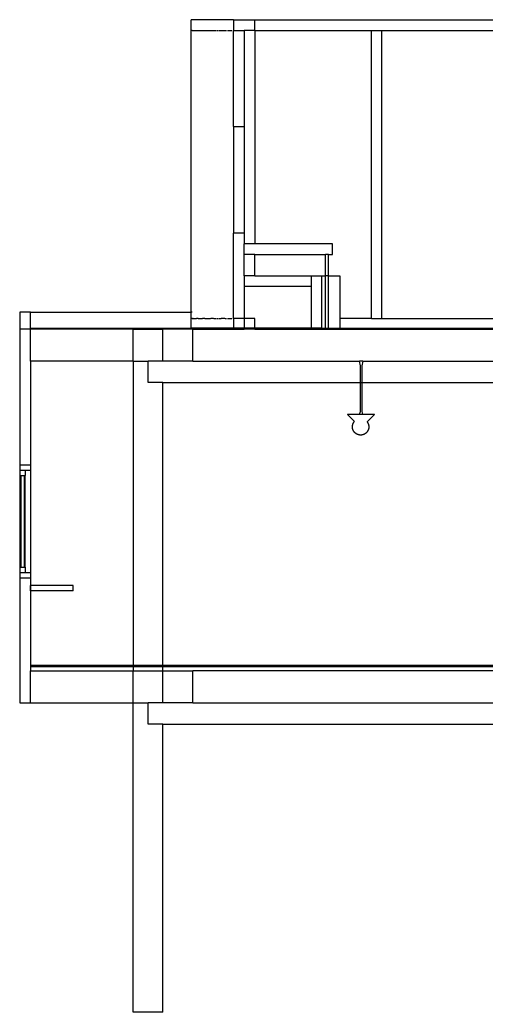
# Model space of a CAD drawing. Header units: centimetres. Extents: x 31 to 52.6, y 17.9 to 27.5.
# Drawn here: x 31.01 to 35.38, y 18.21 to 27.51 of the extents above; entities that cross this region are included whole.
import ezdxf

# ---------------------------------------------------------------- set-up
doc = ezdxf.new("R2010")
doc.units = ezdxf.units.CM
doc.layers.add('SectionCutEdges', color=7, linetype='Continuous')

msp = doc.modelspace()

# ---------------------------------------------------------------- linework, layer by layer
for p, q in [((32.6174, 27.5087), (32.6175, 27.5087)), ((32.6174, 27.4087), (32.6174, 27.5087)), ((32.6175, 27.4087), (32.6175, 27.5087)), ((32.6175, 27.5087), (32.6176, 27.5087)), ((32.6176, 27.4087), (32.6176, 27.5087)), ((33.0121, 27.5087), (32.6176, 27.5087)), ((33.2121, 27.5087), (36.8721, 27.5087)), ((32.6175, 27.4087), (32.6174, 27.4087)), ((32.6174, 24.7687), (32.6174, 27.4087)), ((32.6175, 27.4087), (32.6176, 27.4087)), ((32.6196, 27.4087), (32.6176, 27.4087)), ((32.6237, 27.4087), (32.6199, 27.4087)), ((32.626, 27.4087), (32.624, 27.4087)), ((32.6262, 27.4087), (32.6308, 27.4087)), ((32.631, 27.4087), (32.6335, 27.4087)), ((32.6336, 27.4087), (32.6363, 27.4087)), ((32.6366, 27.4087), (32.6397, 27.4087)), ((32.6407, 27.4087), (32.6431, 27.4087)), ((32.6443, 27.4087), (32.6468, 27.4087)), ((32.6481, 27.4087), (32.6507, 27.4087)), ((32.6521, 27.4087), (32.6549, 27.4087)), ((32.6563, 27.4087), (32.6594, 27.4087)), ((32.6608, 27.4087), (32.6653, 27.4087)), ((32.6658, 27.4087), (32.6705, 27.4087)), ((32.6705, 27.4087), (32.6754, 27.4087)), ((32.6759, 27.4087), (32.6805, 27.4087)), ((32.6816, 27.4087), (32.6869, 27.4087)), ((32.6888, 27.4087), (32.6928, 27.4087)), ((32.6949, 27.4087), (32.699, 27.4087)), ((32.7012, 27.4087), (32.7055, 27.4087)), ((32.7077, 27.4087), (32.7123, 27.4087)), ((32.7145, 27.4087), (32.7211, 27.4087)), ((32.7221, 27.4087), (32.7286, 27.4087)), ((32.7289, 27.4087), (32.7359, 27.4087)), ((32.7364, 27.4087), (32.7431, 27.4087)), ((32.7444, 27.4087), (32.7519, 27.4087)), ((32.7545, 27.4087), (32.7601, 27.4087)), ((32.763, 27.4087), (32.7686, 27.4087)), ((32.7716, 27.4087), (32.7773, 27.4087)), ((32.7804, 27.4087), (32.7864, 27.4087)), ((32.7894, 27.4087), (32.7981, 27.4087)), ((32.7996, 27.4087), (32.8079, 27.4087)), ((32.8085, 27.4087), (32.8176, 27.4087)), ((32.818, 27.4087), (32.8269, 27.4087)), ((32.8284, 27.4087), (32.8381, 27.4087)), ((32.8414, 27.4087), (32.8485, 27.4087)), ((32.8522, 27.4087), (32.8592, 27.4087)), ((32.8631, 27.4087), (32.8703, 27.4087)), ((32.8741, 27.4087), (32.8816, 27.4087)), ((32.8854, 27.4087), (32.8961, 27.4087)), ((32.8982, 27.4087), (32.9082, 27.4087)), ((32.9092, 27.4087), (32.9205, 27.4087)), ((32.9207, 27.4087), (32.9319, 27.4087)), ((32.9334, 27.4087), (32.9454, 27.4087)), ((32.9492, 27.4087), (32.958, 27.4087)), ((32.9624, 27.4087), (32.9709, 27.4087)), ((32.9755, 27.4087), (32.9842, 27.4087)), ((32.9888, 27.4087), (32.9978, 27.4087)), ((33.005, 27.4087), (33.0121, 27.4087)), ((33.2121, 27.4087), (34.3062, 27.4087)), ((33.2121, 27.4087), (33.2121, 25.4087)), ((34.3062, 24.7087), (34.3062, 27.4087)), ((34.3062, 27.4087), (34.3978, 27.4087)), ((34.3978, 27.4087), (34.3978, 24.7087)), ((34.3978, 27.4087), (36.8721, 27.4087)), ((33.0121, 26.5087), (33.1121, 26.5087)), ((33.1121, 25.5087), (33.0121, 25.5087)), ((33.2121, 25.4087), (33.1121, 25.4087)), ((33.9386, 25.4087), (33.2121, 25.4087)), ((33.9386, 25.3087), (33.9386, 25.4087)), ((33.2121, 25.3087), (33.1121, 25.3087)), ((33.2121, 25.1087), (33.2121, 25.3087)), ((33.2121, 25.3087), (33.8736, 25.3087)), ((33.8736, 25.1087), (33.8736, 25.3087)), ((33.9036, 25.3087), (33.8736, 25.3087)), ((33.9036, 25.1087), (33.9036, 25.3087)), ((33.9036, 25.3087), (33.9386, 25.3087)), ((33.2121, 25.1087), (33.1121, 25.1087)), ((33.2121, 25.1087), (33.7386, 25.1087)), ((33.8386, 25.1087), (33.8736, 25.1087)), ((33.8736, 24.6187), (33.8736, 25.1087)), ((33.8739, 25.1087), (33.8736, 25.1087)), ((33.877, 25.1087), (33.8743, 25.1087)), ((33.8791, 25.1087), (33.878, 25.1087)), ((33.8829, 25.1087), (33.8803, 25.1087)), ((33.8857, 25.1087), (33.8843, 25.1087)), ((33.8886, 25.1087), (33.8872, 25.1087)), ((33.8916, 25.1087), (33.8901, 25.1087)), ((33.8944, 25.1087), (33.893, 25.1087)), ((33.897, 25.1087), (33.8957, 25.1087)), ((33.9002, 25.1087), (33.8981, 25.1087)), ((33.903, 25.1087), (33.9011, 25.1087)), ((33.9036, 25.1087), (33.9033, 25.1087)), ((33.9036, 24.6187), (33.9036, 25.1087)), ((33.9036, 25.1087), (34.0077, 25.1087)), ((34.0077, 25.1087), (34.0077, 24.7087)), ((31.1121, 24.7687), (32.6174, 24.7687)), ((32.6174, 24.7687), (32.6196, 24.7687)), ((32.6174, 24.7087), (32.6174, 24.7687)), ((32.6223, 24.7687), (32.6208, 24.7687)), ((32.626, 24.7687), (32.624, 24.7687)), ((32.6174, 24.7087), (32.6175, 24.7087)), ((32.6174, 24.6187), (32.6174, 24.7087)), ((32.6175, 24.6187), (32.6175, 24.7087)), ((32.6175, 24.7087), (32.6176, 24.7087)), ((32.6176, 24.6187), (32.6176, 24.7087)), ((32.6196, 24.7087), (32.6176, 24.7087)), ((32.6237, 24.7087), (32.6199, 24.7087)), ((32.626, 24.7087), (32.624, 24.7087)), ((32.6262, 24.7087), (32.6308, 24.7087)), ((32.6335, 24.7087), (32.631, 24.7087)), ((32.6363, 24.7087), (32.6336, 24.7087)), ((32.6366, 24.7087), (32.6397, 24.7087)), ((32.6407, 24.7087), (32.6431, 24.7087)), ((32.6443, 24.7087), (32.6468, 24.7087)), ((32.6481, 24.7087), (32.6507, 24.7087)), ((32.6521, 24.7087), (32.6549, 24.7087)), ((32.6563, 24.7087), (32.6594, 24.7087)), ((32.6608, 24.7087), (32.6653, 24.7087)), ((32.6705, 24.7087), (32.6658, 24.7087)), ((32.6754, 24.7087), (32.6705, 24.7087)), ((32.6805, 24.7087), (32.6759, 24.7087)), ((32.6816, 24.7087), (32.6869, 24.7087)), ((32.6888, 24.7087), (32.6928, 24.7087)), ((32.6949, 24.7087), (32.699, 24.7087)), ((32.7012, 24.7087), (32.7055, 24.7087)), ((32.7077, 24.7087), (32.7123, 24.7087)), ((32.7145, 24.7087), (32.7211, 24.7087)), ((32.7286, 24.7087), (32.7221, 24.7087)), ((32.7359, 24.7087), (32.7289, 24.7087)), ((32.7431, 24.7087), (32.7364, 24.7087)), ((32.7444, 24.7087), (32.7519, 24.7087)), ((32.7545, 24.7087), (32.7601, 24.7087)), ((32.763, 24.7087), (32.7686, 24.7087)), ((32.7716, 24.7087), (32.7773, 24.7087)), ((32.7804, 24.7087), (32.7864, 24.7087)), ((32.7894, 24.7087), (32.7981, 24.7087)), ((32.8079, 24.7087), (32.7996, 24.7087)), ((32.8176, 24.7087), (32.8085, 24.7087)), ((32.8269, 24.7087), (32.818, 24.7087)), ((32.8284, 24.7087), (32.8381, 24.7087)), ((32.8414, 24.7087), (32.8485, 24.7087)), ((32.8522, 24.7087), (32.8592, 24.7087)), ((32.8631, 24.7087), (32.8703, 24.7087)), ((32.8741, 24.7087), (32.8816, 24.7087)), ((32.8854, 24.7087), (32.8961, 24.7087)), ((32.9082, 24.7087), (32.8982, 24.7087)), ((32.9205, 24.7087), (32.9092, 24.7087)), ((32.9319, 24.7087), (32.9207, 24.7087)), ((32.9334, 24.7087), (32.9454, 24.7087)), ((32.9492, 24.7087), (32.958, 24.7087)), ((32.9624, 24.7087), (32.9709, 24.7087)), ((32.9755, 24.7087), (32.9842, 24.7087)), ((32.9888, 24.7087), (32.9978, 24.7087)), ((33.0121, 24.7087), (33.005, 24.7087)), ((34.0077, 24.7087), (34.0077, 24.6187)), ((34.3062, 24.7087), (34.0077, 24.7087)), ((34.3062, 24.7087), (34.3978, 24.7087)), ((34.3978, 24.7087), (35.7621, 24.7087)), ((31.1121, 24.6087), (31.0121, 24.6087)), ((32.0721, 24.3087), (32.0721, 24.6087)), ((32.3521, 24.3087), (32.3521, 24.6087)), ((32.6174, 24.6087), (32.6174, 24.6187)), ((32.6175, 24.6087), (32.6175, 24.6187)), ((32.6176, 24.6087), (32.6176, 24.6187)), ((32.6321, 24.3087), (32.6321, 24.6087)), ((34.0077, 24.6187), (34.0077, 24.6087)), ((32.0721, 24.3087), (32.0721, 21.4587)), ((32.2121, 24.1087), (32.2121, 24.3087)), ((34.2007, 24.2657), (34.1913, 24.3087)), ((34.2227, 24.3087), (34.2133, 24.2657)), ((34.2007, 24.1087), (34.2007, 24.2657)), ((34.2133, 24.2657), (34.2133, 24.1087)), ((32.3521, 24.1087), (32.2121, 24.1087)), ((32.3521, 21.4587), (32.3521, 24.1087)), ((32.3521, 24.1087), (34.2007, 24.1087)), ((34.2007, 23.8378), (34.2007, 24.1087)), ((34.2007, 24.1087), (34.2015, 24.1087)), ((34.2016, 24.1087), (34.2043, 24.1087)), ((34.2046, 24.1087), (34.207, 24.1087)), ((34.2073, 24.1087), (34.21, 24.1087)), ((34.2103, 24.1087), (34.213, 24.1087)), ((34.2131, 24.1087), (34.2133, 24.1087)), ((34.2133, 24.1087), (34.2133, 23.8378)), ((34.2133, 24.1087), (36.8721, 24.1087)), ((34.085, 23.8123), (34.1935, 23.8123)), ((34.1935, 23.8123), (34.2007, 23.8378)), ((34.1935, 23.8123), (34.2205, 23.8123)), ((34.2133, 23.8378), (34.2205, 23.8123)), ((34.2205, 23.8123), (34.329, 23.8123)), ((31.1121, 23.2887), (31.1121, 22.3287)), ((31.0121, 23.2387), (31.0121, 22.3787)), ((31.0621, 22.3787), (31.0621, 23.2387)), ((32.0721, 21.4587), (32.0721, 21.4487)), ((32.0721, 21.4487), (32.0721, 21.4087)), ((32.0724, 21.1087), (32.0724, 21.4087)), ((32.3518, 21.1087), (32.3518, 21.4087)), ((32.3521, 21.4487), (32.3521, 21.4587)), ((32.3521, 21.4087), (32.3521, 21.4487)), ((32.6321, 21.1087), (32.6321, 21.4087)), ((32.0724, 18.2087), (32.0724, 21.1087)), ((32.2121, 20.9087), (32.2121, 21.1087)), ((32.3518, 20.9087), (32.2121, 20.9087)), ((32.3518, 18.2087), (32.3518, 20.9087)), ((32.3518, 20.9087), (35.6121, 20.9087)), ((32.3518, 18.2087), (32.0724, 18.2087))]:
    msp.add_line(p, q)
msp.add_lwpolyline([(31.0121, 24.7687), (31.0121, 21.1087)])
at = {"layer": 'SectionCutEdges'}
for p, q in [((33.0121, 27.5087), (33.0121, 27.4087)), ((33.0121, 27.5087), (33.2121, 27.5087)), ((33.2121, 27.4087), (33.2121, 27.5087)), ((33.0121, 27.4087), (33.1121, 27.4087)), ((33.0121, 26.5087), (33.0121, 27.4087)), ((33.2121, 27.4087), (33.1121, 27.4087)), ((33.1121, 27.4087), (33.1121, 26.5087)), ((33.0121, 26.5087), (33.0121, 25.5087)), ((33.1121, 26.5087), (33.1121, 25.5087)), ((33.0121, 24.7087), (33.0121, 25.5087)), ((33.1121, 25.5087), (33.1121, 25.4087)), ((33.1121, 25.3087), (33.1121, 25.4087)), ((33.1121, 25.1087), (33.1121, 25.3087)), ((33.1121, 25.1087), (33.1121, 25.0087)), ((33.7386, 25.1087), (33.7386, 25.0087)), ((33.7386, 25.1087), (33.8386, 25.1087)), ((33.8386, 24.6187), (33.8386, 25.1087)), ((33.7386, 25.0087), (33.1121, 25.0087)), ((33.1121, 25.0087), (33.1121, 24.7087)), ((33.7386, 25.0087), (33.7386, 24.6187)), ((31.1121, 24.7687), (31.0121, 24.7687)), ((31.0121, 24.7687), (31.0121, 23.3387)), ((31.1121, 24.6187), (31.1121, 24.7687)), ((33.1121, 24.7087), (33.0121, 24.7087)), ((33.0121, 24.7087), (33.0121, 24.6187)), ((33.2121, 24.7087), (33.1121, 24.7087)), ((33.1121, 24.7087), (33.1121, 24.6187)), ((33.2121, 24.6187), (33.2121, 24.7087)), ((31.1121, 24.6087), (31.1121, 24.6187)), ((31.1121, 24.6187), (32.6174, 24.6187)), ((31.1121, 24.3087), (31.1121, 24.6087)), ((32.0721, 24.6087), (31.1121, 24.6087)), ((32.0721, 24.6087), (32.3521, 24.6087)), ((32.6174, 24.6087), (32.3521, 24.6087)), ((32.6174, 24.6187), (32.6175, 24.6187)), ((32.6175, 24.6087), (32.6174, 24.6087)), ((32.6175, 24.6187), (32.6176, 24.6187)), ((32.6176, 24.6087), (32.6175, 24.6087)), ((32.6176, 24.6187), (32.6194, 24.6187)), ((32.6321, 24.6087), (32.6176, 24.6087)), ((32.6204, 24.6187), (32.6194, 24.6187)), ((32.6204, 24.6187), (32.6231, 24.6187)), ((32.6266, 24.6187), (32.6231, 24.6187)), ((32.6266, 24.6187), (32.6287, 24.6187)), ((33.0121, 24.6187), (32.6287, 24.6187)), ((32.6321, 24.6087), (33.0121, 24.6087)), ((33.0121, 24.6187), (33.0121, 24.6087)), ((33.1121, 24.6187), (33.0121, 24.6187)), ((33.0121, 24.6087), (33.1121, 24.6087)), ((33.1121, 24.6187), (33.1121, 24.6087)), ((33.2121, 24.6187), (33.1121, 24.6187)), ((33.2121, 24.6087), (33.1121, 24.6087)), ((33.2121, 24.6087), (33.2121, 24.6187)), ((33.7386, 24.6187), (33.2121, 24.6187)), ((33.2121, 24.6087), (33.7386, 24.6087)), ((33.7386, 24.6187), (33.7386, 24.6087)), ((33.8386, 24.6187), (33.7386, 24.6187)), ((33.7386, 24.6087), (33.8386, 24.6087)), ((33.8386, 24.6087), (33.8386, 24.6187)), ((33.8386, 24.6187), (33.8736, 24.6187)), ((33.8386, 24.6087), (34.0077, 24.6087)), ((33.8736, 24.6187), (33.9036, 24.6187)), ((33.9036, 24.6187), (34.0077, 24.6187)), ((34.0077, 24.6187), (35.7621, 24.6187)), ((34.0077, 24.6087), (35.7621, 24.6087)), ((31.1121, 24.3087), (31.1121, 23.3387)), ((32.0721, 24.3087), (31.1121, 24.3087)), ((32.0721, 24.3087), (32.0727, 24.3087)), ((32.0727, 24.3087), (32.2121, 24.3087)), ((32.3521, 24.3087), (32.2121, 24.3087)), ((32.6321, 24.3087), (32.3521, 24.3087)), ((32.6321, 24.3087), (34.1913, 24.3087)), ((34.2227, 24.3087), (34.1913, 24.3087)), ((34.2227, 24.3087), (36.8721, 24.3087)), ((34.0814, 23.8087), (34.085, 23.8123)), ((34.1455, 23.7446), (34.0814, 23.8087)), ((34.3326, 23.8087), (34.2644, 23.7405)), ((34.329, 23.8123), (34.3326, 23.8087)), ((34.1293, 23.7147), (34.1298, 23.7164)), ((34.1298, 23.7164), (34.1304, 23.7181)), ((34.1304, 23.7181), (34.131, 23.7198)), ((34.131, 23.7198), (34.1316, 23.7215)), ((34.1316, 23.7215), (34.1322, 23.7232)), ((34.1322, 23.7232), (34.133, 23.7249)), ((34.133, 23.7249), (34.1337, 23.7265)), ((34.1337, 23.7265), (34.1345, 23.7281)), ((34.1345, 23.7281), (34.1353, 23.7297)), ((34.1353, 23.7297), (34.1362, 23.7313)), ((34.1362, 23.7313), (34.1371, 23.7329)), ((34.1371, 23.7329), (34.138, 23.7344)), ((34.138, 23.7344), (34.139, 23.736)), ((34.139, 23.736), (34.14, 23.7375)), ((34.14, 23.7375), (34.141, 23.7389)), ((34.141, 23.7389), (34.1421, 23.7404)), ((34.1421, 23.7404), (34.1432, 23.7418)), ((34.1432, 23.7418), (34.1443, 23.7432)), ((34.1443, 23.7432), (34.1455, 23.7446)), ((34.2644, 23.7405), (34.2655, 23.739)), ((34.2655, 23.739), (34.2665, 23.7375)), ((34.2665, 23.7375), (34.2676, 23.736)), ((34.2676, 23.736), (34.2685, 23.7345)), ((34.2685, 23.7345), (34.2695, 23.733)), ((34.2695, 23.733), (34.2704, 23.7314)), ((34.2704, 23.7314), (34.2712, 23.7298)), ((34.2712, 23.7298), (34.272, 23.7282)), ((34.272, 23.7282), (34.2728, 23.7266)), ((34.2728, 23.7266), (34.2736, 23.725)), ((34.2736, 23.725), (34.2743, 23.7233)), ((34.2743, 23.7233), (34.2749, 23.7216)), ((34.2749, 23.7216), (34.2756, 23.7199)), ((34.2756, 23.7199), (34.2762, 23.7182)), ((34.2762, 23.7182), (34.2767, 23.7165)), ((34.2767, 23.7165), (34.2772, 23.7148)), ((34.1265, 23.6969), (34.1266, 23.6987)), ((34.1265, 23.6951), (34.1265, 23.6969)), ((34.1265, 23.6933), (34.1265, 23.6951)), ((34.1265, 23.6915), (34.1265, 23.6933)), ((34.1266, 23.6897), (34.1265, 23.6915)), ((34.1266, 23.6987), (34.1268, 23.7005)), ((34.1267, 23.6879), (34.1266, 23.6897)), ((34.1269, 23.6861), (34.1267, 23.6879)), ((34.1268, 23.7005), (34.1269, 23.7023)), ((34.1269, 23.7023), (34.1271, 23.7041)), ((34.1271, 23.6843), (34.1269, 23.6861)), ((34.1271, 23.7041), (34.1274, 23.7059)), ((34.1273, 23.6825), (34.1271, 23.6843)), ((34.1276, 23.6807), (34.1273, 23.6825)), ((34.1274, 23.7059), (34.1277, 23.7076)), ((34.128, 23.679), (34.1276, 23.6807)), ((34.1277, 23.7076), (34.128, 23.7094)), ((34.128, 23.7094), (34.1284, 23.7112)), ((34.1283, 23.6772), (34.128, 23.679)), ((34.1288, 23.6754), (34.1283, 23.6772)), ((34.1284, 23.7112), (34.1289, 23.7129)), ((34.1292, 23.6737), (34.1288, 23.6754)), ((34.1289, 23.7129), (34.1293, 23.7147)), ((34.1297, 23.672), (34.1292, 23.6737)), ((34.1303, 23.6702), (34.1297, 23.672)), ((34.1308, 23.6685), (34.1303, 23.6702)), ((34.1315, 23.6668), (34.1308, 23.6685)), ((34.1321, 23.6651), (34.1315, 23.6668)), ((34.1328, 23.6635), (34.1321, 23.6651)), ((34.1335, 23.6618), (34.1328, 23.6635)), ((34.1343, 23.6602), (34.1335, 23.6618)), ((34.1351, 23.6586), (34.1343, 23.6602)), ((34.136, 23.657), (34.1351, 23.6586)), ((34.1369, 23.6554), (34.136, 23.657)), ((34.1378, 23.6539), (34.1369, 23.6554)), ((34.1388, 23.6524), (34.1378, 23.6539)), ((34.1398, 23.6509), (34.1388, 23.6524)), ((34.1408, 23.6494), (34.1398, 23.6509)), ((34.1418, 23.6479), (34.1408, 23.6494)), ((34.1429, 23.6465), (34.1418, 23.6479)), ((34.1441, 23.6451), (34.1429, 23.6465)), ((34.1452, 23.6437), (34.1441, 23.6451)), ((34.1464, 23.6424), (34.1452, 23.6437)), ((34.1477, 23.641), (34.1464, 23.6424)), ((34.1489, 23.6397), (34.1477, 23.641)), ((34.1502, 23.6385), (34.1489, 23.6397)), ((34.1515, 23.6373), (34.1502, 23.6385)), ((34.1529, 23.6361), (34.1515, 23.6373)), ((34.1543, 23.6349), (34.1529, 23.6361)), ((34.1557, 23.6338), (34.1543, 23.6349)), ((34.1571, 23.6326), (34.1557, 23.6338)), ((34.1585, 23.6316), (34.1571, 23.6326)), ((34.16, 23.6305), (34.1585, 23.6316)), ((34.1615, 23.6295), (34.16, 23.6305)), ((34.1631, 23.6286), (34.1615, 23.6295)), ((34.1646, 23.6277), (34.1631, 23.6286)), ((34.1662, 23.6268), (34.1646, 23.6277)), ((34.1678, 23.6259), (34.1662, 23.6268)), ((34.1694, 23.6251), (34.1678, 23.6259)), ((34.171, 23.6243), (34.1694, 23.6251)), ((34.1726, 23.6236), (34.171, 23.6243)), ((34.1743, 23.6229), (34.1726, 23.6236)), ((34.176, 23.6222), (34.1743, 23.6229)), ((34.1777, 23.6216), (34.176, 23.6222)), ((34.2307, 23.6223), (34.229, 23.6216)), ((34.2324, 23.6229), (34.2307, 23.6223)), ((34.234, 23.6236), (34.2324, 23.6229)), ((34.2357, 23.6244), (34.234, 23.6236)), ((34.2373, 23.6251), (34.2357, 23.6244)), ((34.2389, 23.626), (34.2373, 23.6251)), ((34.2405, 23.6268), (34.2389, 23.626)), ((34.2421, 23.6277), (34.2405, 23.6268)), ((34.2436, 23.6286), (34.2421, 23.6277)), ((34.2451, 23.6296), (34.2436, 23.6286)), ((34.2466, 23.6306), (34.2451, 23.6296)), ((34.2481, 23.6316), (34.2466, 23.6306)), ((34.2496, 23.6327), (34.2481, 23.6316)), ((34.251, 23.6338), (34.2496, 23.6327)), ((34.2524, 23.635), (34.251, 23.6338)), ((34.2538, 23.6361), (34.2524, 23.635)), ((34.2551, 23.6373), (34.2538, 23.6361)), ((34.2564, 23.6386), (34.2551, 23.6373)), ((34.2577, 23.6398), (34.2564, 23.6386)), ((34.259, 23.6411), (34.2577, 23.6398)), ((34.2602, 23.6424), (34.259, 23.6411)), ((34.2614, 23.6438), (34.2602, 23.6424)), ((34.2626, 23.6452), (34.2614, 23.6438)), ((34.2637, 23.6466), (34.2626, 23.6452)), ((34.2648, 23.648), (34.2637, 23.6466)), ((34.2658, 23.6495), (34.2648, 23.648)), ((34.2669, 23.6509), (34.2658, 23.6495)), ((34.2679, 23.6525), (34.2669, 23.6509)), ((34.2688, 23.654), (34.2679, 23.6525)), ((34.2697, 23.6555), (34.2688, 23.654)), ((34.2706, 23.6571), (34.2697, 23.6555)), ((34.2715, 23.6587), (34.2706, 23.6571)), ((34.2723, 23.6603), (34.2715, 23.6587)), ((34.2731, 23.6619), (34.2723, 23.6603)), ((34.2738, 23.6636), (34.2731, 23.6619)), ((34.2745, 23.6652), (34.2738, 23.6636)), ((34.2751, 23.6669), (34.2745, 23.6652)), ((34.2758, 23.6686), (34.2751, 23.6669)), ((34.2763, 23.6703), (34.2758, 23.6686)), ((34.2769, 23.6721), (34.2763, 23.6703)), ((34.2774, 23.6738), (34.2769, 23.6721)), ((34.2772, 23.7148), (34.2777, 23.713)), ((34.2778, 23.6755), (34.2774, 23.6738)), ((34.2777, 23.713), (34.2781, 23.7113)), ((34.2782, 23.6773), (34.2778, 23.6755)), ((34.2781, 23.7113), (34.2785, 23.7095)), ((34.2786, 23.6791), (34.2782, 23.6773)), ((34.2785, 23.7095), (34.2788, 23.7078)), ((34.2789, 23.6808), (34.2786, 23.6791)), ((34.2788, 23.7078), (34.2791, 23.706)), ((34.2792, 23.6826), (34.2789, 23.6808)), ((34.2791, 23.706), (34.2794, 23.7042)), ((34.2795, 23.6844), (34.2792, 23.6826)), ((34.2794, 23.7042), (34.2796, 23.7024)), ((34.2797, 23.6862), (34.2795, 23.6844)), ((34.2796, 23.7024), (34.2798, 23.7006)), ((34.2798, 23.688), (34.2797, 23.6862)), ((34.2798, 23.7006), (34.2799, 23.6988)), ((34.28, 23.6898), (34.2798, 23.688)), ((34.2799, 23.6988), (34.28, 23.697)), ((34.28, 23.697), (34.2801, 23.6952)), ((34.2801, 23.6934), (34.28, 23.6916)), ((34.28, 23.6916), (34.28, 23.6898)), ((34.2801, 23.6952), (34.2801, 23.6934)), ((34.1794, 23.621), (34.1777, 23.6216)), ((34.1811, 23.6205), (34.1794, 23.621)), ((34.1828, 23.62), (34.1811, 23.6205)), ((34.1846, 23.6195), (34.1828, 23.62)), ((34.1863, 23.6191), (34.1846, 23.6195)), ((34.1881, 23.6187), (34.1863, 23.6191)), ((34.1899, 23.6184), (34.1881, 23.6187)), ((34.1917, 23.6181), (34.1899, 23.6184)), ((34.1934, 23.6178), (34.1917, 23.6181)), ((34.1952, 23.6176), (34.1934, 23.6178)), ((34.197, 23.6175), (34.1952, 23.6176)), ((34.1988, 23.6173), (34.197, 23.6175)), ((34.2006, 23.6173), (34.1988, 23.6173)), ((34.2024, 23.6172), (34.2006, 23.6173)), ((34.2042, 23.6172), (34.2024, 23.6172)), ((34.206, 23.6173), (34.2042, 23.6172)), ((34.2078, 23.6173), (34.206, 23.6173)), ((34.2096, 23.6175), (34.2078, 23.6173)), ((34.2114, 23.6176), (34.2096, 23.6175)), ((34.2132, 23.6179), (34.2114, 23.6176)), ((34.215, 23.6181), (34.2132, 23.6179)), ((34.2168, 23.6184), (34.215, 23.6181)), ((34.2186, 23.6187), (34.2168, 23.6184)), ((34.2203, 23.6191), (34.2186, 23.6187)), ((34.2221, 23.6195), (34.2203, 23.6191)), ((34.2238, 23.62), (34.2221, 23.6195)), ((34.2256, 23.6205), (34.2238, 23.62)), ((34.2273, 23.6211), (34.2256, 23.6205)), ((34.229, 23.6216), (34.2273, 23.6211)), ((31.0121, 23.3387), (31.1121, 23.3387)), ((31.0121, 23.3387), (31.0121, 23.2887)), ((31.0121, 23.2887), (31.0621, 23.2887)), ((31.0121, 23.2887), (31.0121, 23.2387)), ((31.0621, 23.2887), (31.1121, 23.2887)), ((31.0621, 23.2887), (31.0621, 23.2387)), ((31.1121, 23.3387), (31.1121, 23.2887)), ((31.0121, 23.2387), (31.0221, 23.2387)), ((31.0221, 23.2387), (31.0221, 22.3787)), ((31.0221, 23.2387), (31.0521, 23.2387)), ((31.0521, 23.2387), (31.0521, 22.3787)), ((31.0521, 23.2387), (31.0621, 23.2387)), ((31.0121, 22.3787), (31.0121, 22.3287)), ((31.0121, 22.3787), (31.0221, 22.3787)), ((31.0121, 22.3287), (31.0621, 22.3287)), ((31.0121, 22.3287), (31.0121, 22.2787)), ((31.0221, 22.3787), (31.0521, 22.3787)), ((31.0521, 22.3787), (31.0621, 22.3787)), ((31.0621, 22.3787), (31.0621, 22.3287)), ((31.0621, 22.3287), (31.1121, 22.3287)), ((31.1121, 22.3287), (31.1121, 22.2787)), ((31.0121, 22.2787), (31.1121, 22.2787)), ((31.0121, 22.2787), (31.0121, 21.1087)), ((31.1121, 22.2787), (31.1121, 22.2087)), ((31.112, 22.2087), (31.1121, 22.2087)), ((31.112, 22.1587), (31.112, 22.2087)), ((31.112, 22.1587), (31.1121, 22.1587)), ((31.1121, 22.2087), (31.1121, 22.1587)), ((31.512, 22.2087), (31.1121, 22.2087)), ((31.512, 22.1587), (31.1121, 22.1587)), ((31.1121, 22.1587), (31.1121, 21.4587)), ((31.512, 22.1587), (31.512, 22.2087)), ((31.1121, 21.4587), (31.1121, 21.4487)), ((32.0721, 21.4587), (31.1121, 21.4587)), ((31.1121, 21.4487), (31.1121, 21.4087)), ((31.1121, 21.4487), (32.0721, 21.4487)), ((31.1121, 21.1087), (31.1121, 21.4087)), ((31.1121, 21.4087), (32.0721, 21.4087)), ((32.3521, 21.4587), (32.0721, 21.4587)), ((32.0721, 21.4487), (32.3521, 21.4487)), ((32.0721, 21.4087), (32.0724, 21.4087)), ((32.0724, 21.4087), (32.3518, 21.4087)), ((32.3518, 21.4087), (32.3521, 21.4087)), ((35.5021, 21.4587), (32.3521, 21.4587)), ((32.3521, 21.4487), (35.5021, 21.4487)), ((32.3521, 21.4087), (32.6321, 21.4087)), ((35.5021, 21.4087), (32.6321, 21.4087)), ((31.0121, 21.1087), (31.1121, 21.1087)), ((31.1121, 21.1087), (32.0724, 21.1087)), ((32.0724, 21.1087), (32.2121, 21.1087)), ((32.3518, 21.1087), (32.2121, 21.1087)), ((32.6321, 21.1087), (32.3518, 21.1087)), ((32.6321, 21.1087), (35.8121, 21.1087))]:
    msp.add_line(p, q, dxfattribs=at)

doc.saveas('drawing.dxf')
